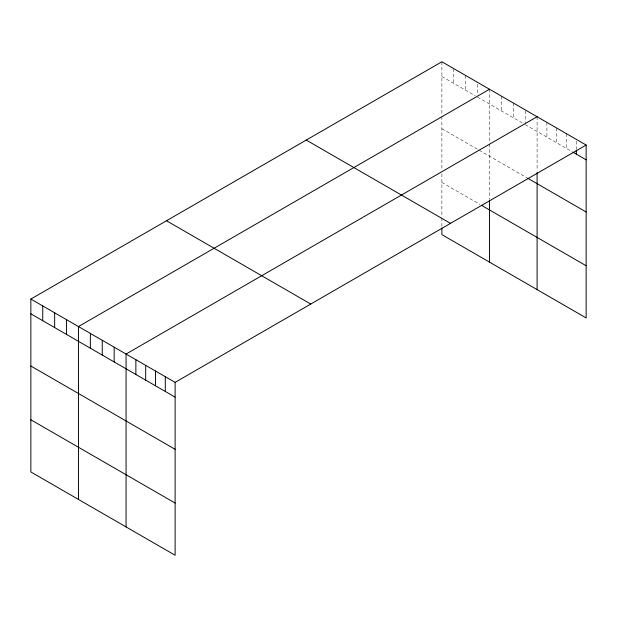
<?xml version="1.0" encoding="UTF-8"?>
<svg xmlns="http://www.w3.org/2000/svg" width="617" height="617" viewBox="0 0 617 617"><rect width="100%" height="100%" fill="white"/><g stroke="black" fill="none" stroke-linecap="round" stroke-linejoin="round"><path stroke-width="0.46" stroke-dasharray="3.08 2.31" d="M441.888 61.762L441.888 115.657M441.888 76.523L475.213 95.766M477.597 97.139L522.823 123.246M525.198 124.619L572.252 151.79M441.888 128.698L477.597 149.314M479.178 150.232L526.787 177.719M441.888 182.462L479.972 204.451M576.34 141.231L576.34 149.538M566.529 133.719L566.529 148.481M556.719 128.058L556.719 142.82M546.909 122.397L546.909 137.159M537.098 116.729L537.098 170.631M525.198 110.782L525.198 122.775M513.298 102.985L513.298 117.754M501.397 96.121L501.397 110.883M489.497 89.249L489.497 143.144M489.497 144.077L489.497 199.384M477.597 84.221L477.597 94.37M465.688 75.505L465.688 90.267M453.788 68.634L453.788 83.395M441.888 116.59L441.888 169.019M441.888 173.824L441.888 216.937M441.888 217.87L441.888 227.187"/><path stroke-width="0.93" d="M586.15 145.049L175.112 382.363L175.112 555.238L30.85 471.951L30.85 299.068L441.888 61.762L586.15 145.049L586.15 317.932L441.888 234.637L441.888 228.12M489.497 89.249L78.459 326.555L78.459 499.438M537.098 116.729L126.061 354.042L126.061 526.918M573.07 152.26L586.15 159.811M527.581 178.174L586.15 211.993M481.561 205.368L586.15 265.75M306.248 140.074L450.51 223.362M166.49 220.755L310.752 304.05M30.85 299.068L175.112 382.363M30.85 313.837L175.112 397.124M30.85 366.012L175.112 449.299M30.85 419.776L175.112 503.063M576.34 150.455L576.34 154.15M537.098 172.49L537.098 289.612M489.497 200.348L489.497 262.125M165.302 376.694L165.302 391.456M155.492 371.033L155.492 385.795M145.681 365.372L145.681 380.134M135.871 359.703L135.871 374.465M114.16 347.17L114.16 361.932M102.26 340.299L102.26 355.06M90.36 333.427L90.36 348.189M66.551 319.683L66.551 334.445M54.651 312.811L54.651 327.573M42.75 305.939L42.75 320.709"/></g></svg>
